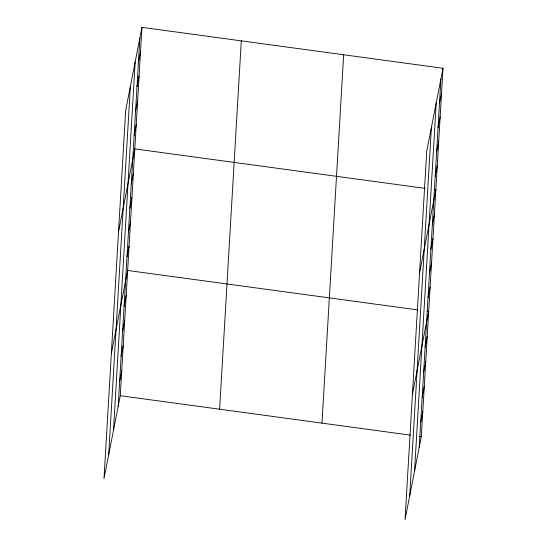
<?xml version="1.0" encoding="UTF-8"?>
<svg xmlns="http://www.w3.org/2000/svg" width="547" height="547" viewBox="0 0 547 547"><rect width="100%" height="100%" fill="white"/><g stroke="black" fill="none" stroke-linecap="round" stroke-linejoin="round"><path stroke-width="0.82" d="M108.675 454.858L130.357 86.501M113.496 430.27L135.177 61.914M118.179 406.407L139.861 38.051M141.96 27.35L125.673 110.364L103.992 478.721L120.278 395.707L141.96 27.35L443.008 68.279L421.327 436.636L405.04 519.65L426.722 151.293L443.008 68.279M219.627 409.211L241.309 40.854M321.978 423.125L343.66 54.775M409.724 495.787L431.405 127.43M414.544 471.199L436.226 102.85M419.228 447.337L440.909 78.987M138.432 62.365L140.531 51.664M136.996 86.679L139.095 75.971M135.567 110.986L137.666 100.286M134.138 135.3L136.237 124.593M118.514 231.921L134.801 148.907L425.094 188.373M131.273 183.922L133.372 173.221M129.844 208.236L131.943 197.529M128.415 232.543L130.514 221.843M126.979 256.858L129.078 246.15M111.362 353.478L127.649 270.464L417.935 309.93M124.073 306.217L126.172 295.51M122.603 331.263L124.702 320.563M121.126 356.309L123.225 345.608M119.649 381.362L121.755 370.654M439.48 103.294L441.579 92.593M438.044 127.608L440.15 116.901M436.615 151.916L438.715 141.215M435.186 176.23L437.285 165.529M419.57 272.85L435.856 189.836L434.195 189.611M432.321 224.851L434.421 214.15M430.892 249.165L432.992 238.458M429.463 273.473L431.562 262.772M428.027 297.787L430.133 287.086M412.411 394.408L428.698 311.393L427.043 311.168M425.122 347.147L427.228 336.439M423.651 372.192L425.751 361.492M422.175 397.245L424.274 386.538M420.705 422.291L422.804 411.59M120.278 395.707L410.565 435.173M419.672 436.41L421.327 436.636"/></g></svg>
